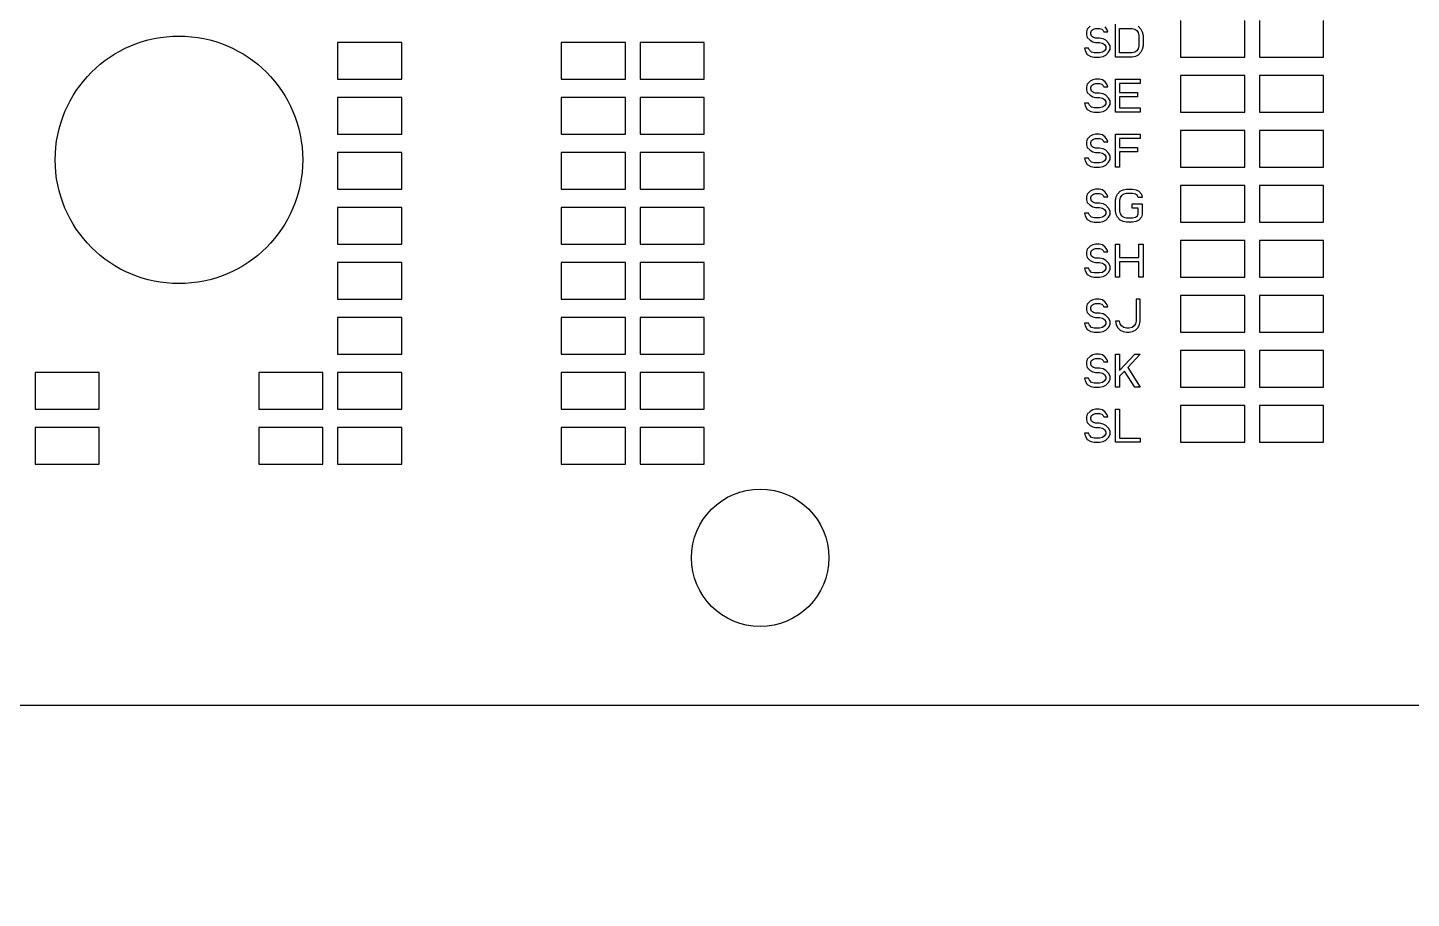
# Model space of a CAD drawing. Header units: millimetres. Extents: x 0 to 594, y 0 to 420.
# Drawn here: x 136.99 to 152.08, y 284.34 to 293.83 of the extents above; entities that cross this region are included whole.
import ezdxf

# ---------------------------------------------------------------- set-up
doc = ezdxf.new("R2010")
doc.units = ezdxf.units.MM
doc.header["$LTSCALE"] = 32.67
doc.layers.get('0').update_dxf_attribs({"linetype": 'CONTINUOUS'})
doc.layers.add('20_ALL_FEATURES', color=7, linetype='CONTINUOUS')
doc.layers.add('ASSEM_MEM', color=7, linetype='CONTINUOUS')

msp = doc.modelspace()

# ---------------------------------------------------------------- linework, layer by layer
at = {"color": 7, "linetype": 'CONTINUOUS'}
msp.add_circle((146.103, 292.015), 20.714, dxfattribs=at)
at = {"layer": '20_ALL_FEATURES', "color": 5, "linetype": 'CONTINUOUS'}
for p, q in [((149.566, 293.91), (149.566, 293.51)), ((150.266, 293.51), (150.266, 293.91)), ((150.426, 293.91), (150.426, 293.51)), ((151.126, 293.51), (151.126, 293.91)), ((141.071, 293.67), (140.371, 293.67)), ((140.371, 293.67), (140.371, 293.27)), ((141.071, 293.27), (141.071, 293.67)), ((143.511, 293.67), (142.811, 293.67)), ((142.811, 293.67), (142.811, 293.27)), ((143.511, 293.27), (143.511, 293.67)), ((144.371, 293.67), (143.671, 293.67)), ((143.671, 293.67), (143.671, 293.27)), ((144.371, 293.27), (144.371, 293.67)), ((149.566, 293.51), (150.266, 293.51)), ((150.426, 293.51), (151.126, 293.51)), ((140.371, 293.27), (141.071, 293.27)), ((142.811, 293.27), (143.511, 293.27)), ((143.671, 293.27), (144.371, 293.27)), ((150.266, 293.31), (149.566, 293.31)), ((149.566, 293.31), (149.566, 292.91)), ((150.266, 292.91), (150.266, 293.31)), ((151.126, 293.31), (150.426, 293.31)), ((150.426, 293.31), (150.426, 292.91)), ((151.126, 292.91), (151.126, 293.31)), ((141.071, 293.07), (140.371, 293.07)), ((140.371, 293.07), (140.371, 292.67)), ((141.071, 292.67), (141.071, 293.07)), ((143.511, 293.07), (142.811, 293.07)), ((142.811, 293.07), (142.811, 292.67)), ((143.511, 292.67), (143.511, 293.07)), ((144.371, 293.07), (143.671, 293.07)), ((143.671, 293.07), (143.671, 292.67)), ((144.371, 292.67), (144.371, 293.07)), ((149.566, 292.91), (150.266, 292.91)), ((150.426, 292.91), (151.126, 292.91)), ((140.371, 292.67), (141.071, 292.67)), ((142.811, 292.67), (143.511, 292.67)), ((143.671, 292.67), (144.371, 292.67)), ((150.266, 292.71), (149.566, 292.71)), ((149.566, 292.71), (149.566, 292.31)), ((150.266, 292.31), (150.266, 292.71)), ((151.126, 292.71), (150.426, 292.71)), ((150.426, 292.71), (150.426, 292.31)), ((151.126, 292.31), (151.126, 292.71)), ((141.071, 292.47), (140.371, 292.47)), ((140.371, 292.47), (140.371, 292.07)), ((141.071, 292.07), (141.071, 292.47)), ((143.511, 292.47), (142.811, 292.47)), ((142.811, 292.47), (142.811, 292.07)), ((143.511, 292.07), (143.511, 292.47)), ((144.371, 292.47), (143.671, 292.47)), ((143.671, 292.47), (143.671, 292.07)), ((144.371, 292.07), (144.371, 292.47)), ((149.566, 292.31), (150.266, 292.31)), ((150.426, 292.31), (151.126, 292.31)), ((140.371, 292.07), (141.071, 292.07)), ((142.811, 292.07), (143.511, 292.07)), ((143.671, 292.07), (144.371, 292.07)), ((150.266, 292.11), (149.566, 292.11)), ((149.566, 292.11), (149.566, 291.71)), ((150.266, 291.71), (150.266, 292.11)), ((151.126, 292.11), (150.426, 292.11)), ((150.426, 292.11), (150.426, 291.71)), ((151.126, 291.71), (151.126, 292.11)), ((141.071, 291.87), (140.371, 291.87)), ((140.371, 291.87), (140.371, 291.47)), ((141.071, 291.47), (141.071, 291.87)), ((143.511, 291.87), (142.811, 291.87)), ((142.811, 291.87), (142.811, 291.47)), ((143.511, 291.47), (143.511, 291.87)), ((144.371, 291.87), (143.671, 291.87)), ((143.671, 291.87), (143.671, 291.47)), ((144.371, 291.47), (144.371, 291.87)), ((149.566, 291.71), (150.266, 291.71)), ((150.426, 291.71), (151.126, 291.71)), ((140.371, 291.47), (141.071, 291.47)), ((142.811, 291.47), (143.511, 291.47)), ((143.671, 291.47), (144.371, 291.47)), ((150.266, 291.51), (149.566, 291.51)), ((149.566, 291.51), (149.566, 291.11)), ((150.266, 291.11), (150.266, 291.51)), ((151.126, 291.51), (150.426, 291.51)), ((150.426, 291.51), (150.426, 291.11)), ((151.126, 291.11), (151.126, 291.51)), ((141.071, 291.27), (140.371, 291.27)), ((140.371, 291.27), (140.371, 290.87)), ((141.071, 290.87), (141.071, 291.27)), ((143.511, 291.27), (142.811, 291.27)), ((142.811, 291.27), (142.811, 290.87)), ((143.511, 290.87), (143.511, 291.27)), ((144.371, 291.27), (143.671, 291.27)), ((143.671, 291.27), (143.671, 290.87)), ((144.371, 290.87), (144.371, 291.27)), ((149.566, 291.11), (150.266, 291.11)), ((150.426, 291.11), (151.126, 291.11)), ((140.371, 290.87), (141.071, 290.87)), ((142.811, 290.87), (143.511, 290.87)), ((143.671, 290.87), (144.371, 290.87)), ((150.266, 290.91), (149.566, 290.91)), ((149.566, 290.91), (149.566, 290.51)), ((150.266, 290.51), (150.266, 290.91)), ((151.126, 290.91), (150.426, 290.91)), ((150.426, 290.91), (150.426, 290.51)), ((151.126, 290.51), (151.126, 290.91)), ((141.071, 290.67), (140.371, 290.67)), ((140.371, 290.67), (140.371, 290.27)), ((141.071, 290.27), (141.071, 290.67)), ((143.511, 290.67), (142.811, 290.67)), ((142.811, 290.67), (142.811, 290.27)), ((143.511, 290.27), (143.511, 290.67)), ((144.371, 290.67), (143.671, 290.67)), ((143.671, 290.67), (143.671, 290.27)), ((144.371, 290.27), (144.371, 290.67)), ((149.566, 290.51), (150.266, 290.51)), ((150.426, 290.51), (151.126, 290.51)), ((140.371, 290.27), (141.071, 290.27)), ((142.811, 290.27), (143.511, 290.27)), ((143.671, 290.27), (144.371, 290.27)), ((150.266, 290.31), (149.566, 290.31)), ((149.566, 290.31), (149.566, 289.91)), ((150.266, 289.91), (150.266, 290.31)), ((151.126, 290.31), (150.426, 290.31)), ((150.426, 290.31), (150.426, 289.91)), ((151.126, 289.91), (151.126, 290.31)), ((137.771, 290.07), (137.071, 290.07)), ((137.071, 290.07), (137.071, 289.67)), ((137.771, 289.67), (137.771, 290.07)), ((140.211, 290.07), (139.511, 290.07)), ((139.511, 290.07), (139.511, 289.67)), ((140.211, 289.67), (140.211, 290.07)), ((141.071, 290.07), (140.371, 290.07)), ((140.371, 290.07), (140.371, 289.67)), ((141.071, 289.67), (141.071, 290.07)), ((143.511, 290.07), (142.811, 290.07)), ((142.811, 290.07), (142.811, 289.67)), ((143.511, 289.67), (143.511, 290.07)), ((144.371, 290.07), (143.671, 290.07)), ((143.671, 290.07), (143.671, 289.67)), ((144.371, 289.67), (144.371, 290.07)), ((149.566, 289.91), (150.266, 289.91)), ((150.426, 289.91), (151.126, 289.91)), ((137.071, 289.67), (137.771, 289.67)), ((139.511, 289.67), (140.211, 289.67)), ((140.371, 289.67), (141.071, 289.67)), ((142.811, 289.67), (143.511, 289.67)), ((143.671, 289.67), (144.371, 289.67)), ((150.266, 289.71), (149.566, 289.71)), ((149.566, 289.71), (149.566, 289.31)), ((150.266, 289.31), (150.266, 289.71)), ((151.126, 289.71), (150.426, 289.71)), ((150.426, 289.71), (150.426, 289.31)), ((151.126, 289.31), (151.126, 289.71)), ((137.771, 289.47), (137.071, 289.47)), ((137.071, 289.47), (137.071, 289.07)), ((137.771, 289.07), (137.771, 289.47)), ((140.211, 289.47), (139.511, 289.47)), ((139.511, 289.47), (139.511, 289.07)), ((140.211, 289.07), (140.211, 289.47)), ((141.071, 289.47), (140.371, 289.47)), ((140.371, 289.47), (140.371, 289.07)), ((141.071, 289.07), (141.071, 289.47)), ((143.511, 289.47), (142.811, 289.47)), ((142.811, 289.47), (142.811, 289.07)), ((143.511, 289.07), (143.511, 289.47)), ((144.371, 289.47), (143.671, 289.47)), ((143.671, 289.47), (143.671, 289.07)), ((144.371, 289.07), (144.371, 289.47)), ((149.566, 289.31), (150.266, 289.31)), ((150.426, 289.31), (151.126, 289.31)), ((137.071, 289.07), (137.771, 289.07)), ((139.511, 289.07), (140.211, 289.07)), ((140.371, 289.07), (141.071, 289.07)), ((142.811, 289.07), (143.511, 289.07)), ((143.671, 289.07), (144.371, 289.07))]:
    msp.add_line(p, q, dxfattribs=at)
at = {"layer": 'ASSEM_MEM', "color": 7, "linetype": 'CONTINUOUS'}
for p, q in [((148.857, 293.51), (148.857, 293.87)), ((148.549, 293.816), (148.542, 293.786)), ((148.542, 293.786), (148.542, 293.755)), ((148.542, 293.755), (148.549, 293.724)), ((148.579, 293.847), (148.549, 293.816)), ((148.549, 293.724), (148.579, 293.694)), ((148.587, 293.778), (148.594, 293.801)), ((148.587, 293.763), (148.587, 293.778)), ((148.594, 293.74), (148.587, 293.763)), ((148.594, 293.801), (148.617, 293.816)), ((148.617, 293.724), (148.594, 293.74)), ((148.617, 293.816), (148.639, 293.824)), ((148.639, 293.717), (148.617, 293.724)), ((148.639, 293.824), (148.684, 293.824)), ((148.684, 293.717), (148.639, 293.717)), ((148.684, 293.824), (148.707, 293.816)), ((148.722, 293.709), (148.684, 293.717)), ((148.707, 293.816), (148.722, 293.801)), ((148.722, 293.801), (148.729, 293.786)), ((148.752, 293.694), (148.722, 293.709)), ((148.729, 293.786), (148.774, 293.786)), ((148.767, 293.808), (148.744, 293.839)), ((148.774, 293.786), (148.767, 293.808)), ((148.902, 293.824), (149.037, 293.824)), ((148.902, 293.556), (148.902, 293.824)), ((149.037, 293.824), (149.067, 293.816)), ((149.067, 293.816), (149.089, 293.801)), ((149.089, 293.801), (149.104, 293.778)), ((149.104, 293.847), (149.134, 293.816)), ((149.104, 293.778), (149.112, 293.747)), ((149.112, 293.747), (149.112, 293.632)), ((149.134, 293.816), (149.149, 293.786)), ((149.149, 293.786), (149.157, 293.747)), ((149.157, 293.747), (149.157, 293.632)), ((148.564, 293.609), (148.519, 293.609)), ((148.519, 293.609), (148.527, 293.579)), ((148.527, 293.579), (148.549, 293.54)), ((148.572, 293.586), (148.564, 293.609)), ((148.594, 293.563), (148.572, 293.586)), ((148.579, 293.694), (148.609, 293.678)), ((148.624, 293.556), (148.594, 293.563)), ((148.609, 293.678), (148.639, 293.671)), ((148.684, 293.556), (148.624, 293.556)), ((148.639, 293.671), (148.684, 293.671)), ((148.684, 293.671), (148.714, 293.663)), ((148.714, 293.563), (148.684, 293.556)), ((148.714, 293.663), (148.737, 293.648)), ((148.737, 293.579), (148.714, 293.563)), ((148.737, 293.648), (148.752, 293.625)), ((148.752, 293.602), (148.737, 293.579)), ((148.782, 293.663), (148.752, 293.694)), ((148.752, 293.625), (148.752, 293.602)), ((148.752, 293.533), (148.782, 293.563)), ((148.797, 293.632), (148.782, 293.663)), ((148.782, 293.563), (148.797, 293.594)), ((148.797, 293.594), (148.797, 293.632)), ((149.037, 293.556), (148.902, 293.556)), ((149.067, 293.563), (149.037, 293.556)), ((149.089, 293.579), (149.067, 293.563)), ((149.104, 293.602), (149.089, 293.579)), ((149.112, 293.632), (149.104, 293.602)), ((149.134, 293.563), (149.104, 293.533)), ((149.149, 293.594), (149.134, 293.563)), ((149.157, 293.632), (149.149, 293.594)), ((148.549, 293.54), (148.587, 293.517)), ((148.587, 293.517), (148.624, 293.51)), ((148.624, 293.51), (148.684, 293.51)), ((148.684, 293.51), (148.722, 293.517)), ((148.722, 293.517), (148.752, 293.533)), ((149.037, 293.51), (148.857, 293.51)), ((149.074, 293.517), (149.037, 293.51)), ((149.104, 293.533), (149.074, 293.517)), ((148.609, 293.262), (148.579, 293.247)), ((148.639, 293.27), (148.609, 293.262)), ((148.677, 293.27), (148.639, 293.27)), ((148.714, 293.262), (148.677, 293.27)), ((148.744, 293.239), (148.714, 293.262)), ((148.857, 293.27), (149.127, 293.27)), ((148.857, 292.91), (148.857, 293.27)), ((149.127, 293.27), (149.127, 293.224)), ((148.549, 293.216), (148.542, 293.186)), ((148.542, 293.186), (148.542, 293.155)), ((148.542, 293.155), (148.549, 293.124)), ((148.579, 293.247), (148.549, 293.216)), ((148.549, 293.124), (148.579, 293.094)), ((148.587, 293.178), (148.594, 293.201)), ((148.587, 293.163), (148.587, 293.178)), ((148.594, 293.14), (148.587, 293.163)), ((148.594, 293.201), (148.617, 293.216)), ((148.617, 293.124), (148.594, 293.14)), ((148.617, 293.216), (148.639, 293.224)), ((148.639, 293.117), (148.617, 293.124)), ((148.639, 293.224), (148.684, 293.224)), ((148.684, 293.117), (148.639, 293.117)), ((148.684, 293.224), (148.707, 293.216)), ((148.722, 293.109), (148.684, 293.117)), ((148.707, 293.216), (148.722, 293.201)), ((148.722, 293.201), (148.729, 293.186)), ((148.752, 293.094), (148.722, 293.109)), ((148.729, 293.186), (148.774, 293.186)), ((148.767, 293.208), (148.744, 293.239)), ((148.774, 293.186), (148.767, 293.208)), ((149.127, 293.224), (148.902, 293.224)), ((148.902, 293.224), (148.902, 293.124)), ((148.902, 293.124), (149.097, 293.124)), ((149.097, 293.124), (149.097, 293.078)), ((148.564, 293.009), (148.519, 293.009)), ((148.519, 293.009), (148.527, 292.979)), ((148.527, 292.979), (148.549, 292.94)), ((148.572, 292.986), (148.564, 293.009)), ((148.594, 292.963), (148.572, 292.986)), ((148.579, 293.094), (148.609, 293.078)), ((148.624, 292.956), (148.594, 292.963)), ((148.609, 293.078), (148.639, 293.071)), ((148.684, 292.956), (148.624, 292.956)), ((148.639, 293.071), (148.684, 293.071)), ((148.684, 293.071), (148.714, 293.063)), ((148.714, 292.963), (148.684, 292.956)), ((148.714, 293.063), (148.737, 293.048)), ((148.737, 292.979), (148.714, 292.963)), ((148.737, 293.048), (148.752, 293.025)), ((148.752, 293.002), (148.737, 292.979)), ((148.782, 293.063), (148.752, 293.094)), ((148.752, 293.025), (148.752, 293.002)), ((148.752, 292.933), (148.782, 292.963)), ((148.797, 293.032), (148.782, 293.063)), ((148.782, 292.963), (148.797, 292.994)), ((148.797, 292.994), (148.797, 293.032)), ((149.097, 293.078), (148.902, 293.078)), ((148.902, 293.078), (148.902, 292.956)), ((148.902, 292.956), (149.127, 292.956)), ((149.127, 292.956), (149.127, 292.91)), ((148.549, 292.94), (148.587, 292.917)), ((148.587, 292.917), (148.624, 292.91)), ((148.624, 292.91), (148.684, 292.91)), ((148.684, 292.91), (148.722, 292.917)), ((148.722, 292.917), (148.752, 292.933)), ((149.127, 292.91), (148.857, 292.91)), ((148.609, 292.662), (148.579, 292.647)), ((148.639, 292.67), (148.609, 292.662)), ((148.677, 292.67), (148.639, 292.67)), ((148.714, 292.662), (148.677, 292.67)), ((148.744, 292.639), (148.714, 292.662)), ((148.857, 292.67), (149.127, 292.67)), ((148.857, 292.31), (148.857, 292.67)), ((149.127, 292.67), (149.127, 292.624)), ((148.549, 292.616), (148.542, 292.586)), ((148.542, 292.586), (148.542, 292.555)), ((148.542, 292.555), (148.549, 292.524)), ((148.579, 292.647), (148.549, 292.616)), ((148.549, 292.524), (148.579, 292.494)), ((148.587, 292.578), (148.594, 292.601)), ((148.587, 292.563), (148.587, 292.578)), ((148.594, 292.54), (148.587, 292.563)), ((148.594, 292.601), (148.617, 292.616)), ((148.617, 292.524), (148.594, 292.54)), ((148.617, 292.616), (148.639, 292.624)), ((148.639, 292.517), (148.617, 292.524)), ((148.639, 292.624), (148.684, 292.624)), ((148.684, 292.517), (148.639, 292.517)), ((148.684, 292.624), (148.707, 292.616)), ((148.722, 292.509), (148.684, 292.517)), ((148.707, 292.616), (148.722, 292.601)), ((148.722, 292.601), (148.729, 292.586)), ((148.752, 292.494), (148.722, 292.509)), ((148.729, 292.586), (148.774, 292.586)), ((148.767, 292.608), (148.744, 292.639)), ((148.774, 292.586), (148.767, 292.608)), ((149.127, 292.624), (148.902, 292.624)), ((148.902, 292.624), (148.902, 292.524)), ((148.902, 292.524), (149.097, 292.524)), ((149.097, 292.524), (149.097, 292.478)), ((148.564, 292.409), (148.519, 292.409)), ((148.519, 292.409), (148.527, 292.379)), ((148.527, 292.379), (148.549, 292.34)), ((148.572, 292.386), (148.564, 292.409)), ((148.594, 292.363), (148.572, 292.386)), ((148.579, 292.494), (148.609, 292.478)), ((148.624, 292.356), (148.594, 292.363)), ((148.609, 292.478), (148.639, 292.471)), ((148.684, 292.356), (148.624, 292.356)), ((148.639, 292.471), (148.684, 292.471)), ((148.684, 292.471), (148.714, 292.463)), ((148.714, 292.363), (148.684, 292.356)), ((148.714, 292.463), (148.737, 292.448)), ((148.737, 292.379), (148.714, 292.363)), ((148.737, 292.448), (148.752, 292.425)), ((148.752, 292.402), (148.737, 292.379)), ((148.782, 292.463), (148.752, 292.494)), ((148.752, 292.425), (148.752, 292.402)), ((148.752, 292.333), (148.782, 292.363)), ((148.797, 292.432), (148.782, 292.463)), ((148.782, 292.363), (148.797, 292.394)), ((148.797, 292.394), (148.797, 292.432)), ((149.097, 292.478), (148.902, 292.478)), ((148.902, 292.478), (148.902, 292.31)), ((148.549, 292.34), (148.587, 292.317)), ((148.587, 292.317), (148.624, 292.31)), ((148.624, 292.31), (148.684, 292.31)), ((148.684, 292.31), (148.722, 292.317)), ((148.722, 292.317), (148.752, 292.333)), ((148.902, 292.31), (148.857, 292.31)), ((148.579, 292.047), (148.549, 292.016)), ((148.609, 292.062), (148.579, 292.047)), ((148.639, 292.07), (148.609, 292.062)), ((148.677, 292.07), (148.639, 292.07)), ((148.714, 292.062), (148.677, 292.07)), ((148.744, 292.039), (148.714, 292.062)), ((148.879, 292.016), (148.909, 292.047)), ((148.909, 292.047), (148.939, 292.062)), ((148.939, 292.062), (148.977, 292.07)), ((148.977, 292.07), (149.044, 292.07)), ((149.044, 292.07), (149.082, 292.062)), ((149.082, 292.062), (149.112, 292.047)), ((149.112, 292.047), (149.142, 292.016)), ((148.549, 292.016), (148.542, 291.986)), ((148.542, 291.986), (148.542, 291.955)), ((148.542, 291.955), (148.549, 291.924)), ((148.549, 291.924), (148.579, 291.894)), ((148.587, 291.978), (148.594, 292.001)), ((148.587, 291.963), (148.587, 291.978)), ((148.594, 291.94), (148.587, 291.963)), ((148.594, 292.001), (148.617, 292.016)), ((148.617, 291.924), (148.594, 291.94)), ((148.617, 292.016), (148.639, 292.024)), ((148.639, 291.917), (148.617, 291.924)), ((148.639, 292.024), (148.684, 292.024)), ((148.684, 291.917), (148.639, 291.917)), ((148.684, 292.024), (148.707, 292.016)), ((148.722, 291.909), (148.684, 291.917)), ((148.707, 292.016), (148.722, 292.001)), ((148.722, 292.001), (148.729, 291.986)), ((148.752, 291.894), (148.722, 291.909)), ((148.729, 291.986), (148.774, 291.986)), ((148.767, 292.008), (148.744, 292.039)), ((148.774, 291.986), (148.767, 292.008)), ((148.857, 291.947), (148.864, 291.986)), ((148.857, 291.832), (148.857, 291.947)), ((148.864, 291.986), (148.879, 292.016)), ((148.909, 291.978), (148.902, 291.947)), ((148.902, 291.947), (148.902, 291.832)), ((148.924, 292.001), (148.909, 291.978)), ((148.947, 292.016), (148.924, 292.001)), ((148.977, 292.024), (148.947, 292.016)), ((149.044, 292.024), (148.977, 292.024)), ((149.037, 291.909), (149.149, 291.909)), ((149.037, 291.863), (149.037, 291.909)), ((149.074, 292.016), (149.044, 292.024)), ((149.097, 292.001), (149.074, 292.016)), ((149.104, 291.978), (149.097, 292.001)), ((149.149, 291.978), (149.104, 291.978)), ((149.142, 292.016), (149.149, 291.978)), ((149.149, 291.909), (149.149, 291.794)), ((148.564, 291.809), (148.519, 291.809)), ((148.519, 291.809), (148.527, 291.779)), ((148.527, 291.779), (148.549, 291.74)), ((148.572, 291.786), (148.564, 291.809)), ((148.594, 291.763), (148.572, 291.786)), ((148.579, 291.894), (148.609, 291.878)), ((148.624, 291.756), (148.594, 291.763)), ((148.609, 291.878), (148.639, 291.871)), ((148.684, 291.756), (148.624, 291.756)), ((148.639, 291.871), (148.684, 291.871)), ((148.684, 291.871), (148.714, 291.863)), ((148.714, 291.763), (148.684, 291.756)), ((148.714, 291.863), (148.737, 291.848)), ((148.737, 291.779), (148.714, 291.763)), ((148.737, 291.848), (148.752, 291.825)), ((148.752, 291.802), (148.737, 291.779)), ((148.782, 291.863), (148.752, 291.894)), ((148.752, 291.825), (148.752, 291.802)), ((148.752, 291.733), (148.782, 291.763)), ((148.797, 291.832), (148.782, 291.863)), ((148.782, 291.763), (148.797, 291.794)), ((148.797, 291.794), (148.797, 291.832)), ((148.864, 291.794), (148.857, 291.832)), ((148.879, 291.763), (148.864, 291.794)), ((148.909, 291.733), (148.879, 291.763)), ((148.902, 291.832), (148.909, 291.802)), ((148.909, 291.802), (148.924, 291.779)), ((148.924, 291.779), (148.947, 291.763)), ((148.947, 291.763), (148.977, 291.756)), ((148.977, 291.756), (149.044, 291.756)), ((149.104, 291.863), (149.037, 291.863)), ((149.044, 291.756), (149.074, 291.763)), ((149.074, 291.763), (149.097, 291.779)), ((149.097, 291.779), (149.104, 291.802)), ((149.104, 291.802), (149.104, 291.863)), ((149.142, 291.763), (149.112, 291.733)), ((149.149, 291.794), (149.142, 291.763)), ((148.549, 291.74), (148.587, 291.717)), ((148.587, 291.717), (148.624, 291.71)), ((148.624, 291.71), (148.684, 291.71)), ((148.684, 291.71), (148.722, 291.717)), ((148.722, 291.717), (148.752, 291.733)), ((148.939, 291.717), (148.909, 291.733)), ((148.977, 291.71), (148.939, 291.717)), ((149.044, 291.71), (148.977, 291.71)), ((149.082, 291.717), (149.044, 291.71)), ((149.112, 291.733), (149.082, 291.717)), ((148.579, 291.447), (148.549, 291.416)), ((148.609, 291.462), (148.579, 291.447)), ((148.639, 291.47), (148.609, 291.462)), ((148.677, 291.47), (148.639, 291.47)), ((148.714, 291.462), (148.677, 291.47)), ((148.744, 291.439), (148.714, 291.462)), ((148.857, 291.47), (148.902, 291.47)), ((148.857, 291.11), (148.857, 291.47)), ((148.902, 291.47), (148.902, 291.324)), ((149.112, 291.47), (149.157, 291.47)), ((149.112, 291.324), (149.112, 291.47)), ((149.157, 291.47), (149.157, 291.11)), ((148.549, 291.416), (148.542, 291.386)), ((148.542, 291.386), (148.542, 291.355)), ((148.542, 291.355), (148.549, 291.324)), ((148.549, 291.324), (148.579, 291.294)), ((148.579, 291.294), (148.609, 291.278)), ((148.587, 291.378), (148.594, 291.401)), ((148.587, 291.363), (148.587, 291.378)), ((148.594, 291.34), (148.587, 291.363)), ((148.594, 291.401), (148.617, 291.416)), ((148.617, 291.324), (148.594, 291.34)), ((148.617, 291.416), (148.639, 291.424)), ((148.639, 291.317), (148.617, 291.324)), ((148.639, 291.424), (148.684, 291.424)), ((148.684, 291.317), (148.639, 291.317)), ((148.684, 291.424), (148.707, 291.416)), ((148.722, 291.309), (148.684, 291.317)), ((148.707, 291.416), (148.722, 291.401)), ((148.722, 291.401), (148.729, 291.386)), ((148.752, 291.294), (148.722, 291.309)), ((148.729, 291.386), (148.774, 291.386)), ((148.767, 291.408), (148.744, 291.439)), ((148.782, 291.263), (148.752, 291.294)), ((148.774, 291.386), (148.767, 291.408)), ((148.902, 291.324), (149.112, 291.324)), ((148.564, 291.209), (148.519, 291.209)), ((148.519, 291.209), (148.527, 291.179)), ((148.527, 291.179), (148.549, 291.14)), ((148.549, 291.14), (148.587, 291.117)), ((148.572, 291.186), (148.564, 291.209)), ((148.594, 291.163), (148.572, 291.186)), ((148.624, 291.156), (148.594, 291.163)), ((148.609, 291.278), (148.639, 291.271)), ((148.684, 291.156), (148.624, 291.156)), ((148.639, 291.271), (148.684, 291.271)), ((148.684, 291.271), (148.714, 291.263)), ((148.714, 291.163), (148.684, 291.156)), ((148.714, 291.263), (148.737, 291.248)), ((148.737, 291.179), (148.714, 291.163)), ((148.737, 291.248), (148.752, 291.225)), ((148.752, 291.202), (148.737, 291.179)), ((148.752, 291.225), (148.752, 291.202)), ((148.752, 291.133), (148.782, 291.163)), ((148.797, 291.232), (148.782, 291.263)), ((148.782, 291.163), (148.797, 291.194)), ((148.797, 291.194), (148.797, 291.232)), ((149.112, 291.278), (148.902, 291.278)), ((148.902, 291.278), (148.902, 291.11)), ((149.112, 291.11), (149.112, 291.278)), ((148.587, 291.117), (148.624, 291.11)), ((148.624, 291.11), (148.684, 291.11)), ((148.684, 291.11), (148.722, 291.117)), ((148.722, 291.117), (148.752, 291.133)), ((148.902, 291.11), (148.857, 291.11)), ((149.157, 291.11), (149.112, 291.11)), ((148.579, 290.847), (148.549, 290.816)), ((148.609, 290.862), (148.579, 290.847)), ((148.639, 290.87), (148.609, 290.862)), ((148.677, 290.87), (148.639, 290.87)), ((148.714, 290.862), (148.677, 290.87)), ((148.744, 290.839), (148.714, 290.862)), ((148.767, 290.808), (148.744, 290.839)), ((149.127, 290.87), (149.082, 290.87)), ((149.082, 290.87), (149.082, 290.632)), ((149.127, 290.632), (149.127, 290.87)), ((148.549, 290.816), (148.542, 290.786)), ((148.542, 290.786), (148.542, 290.755)), ((148.542, 290.755), (148.549, 290.724)), ((148.549, 290.724), (148.579, 290.694)), ((148.579, 290.694), (148.609, 290.678)), ((148.587, 290.778), (148.594, 290.801)), ((148.587, 290.763), (148.587, 290.778)), ((148.594, 290.74), (148.587, 290.763)), ((148.594, 290.801), (148.617, 290.816)), ((148.617, 290.724), (148.594, 290.74)), ((148.617, 290.816), (148.639, 290.824)), ((148.639, 290.717), (148.617, 290.724)), ((148.639, 290.824), (148.684, 290.824)), ((148.684, 290.717), (148.639, 290.717)), ((148.684, 290.824), (148.707, 290.816)), ((148.722, 290.709), (148.684, 290.717)), ((148.707, 290.816), (148.722, 290.801)), ((148.722, 290.801), (148.729, 290.786)), ((148.752, 290.694), (148.722, 290.709)), ((148.729, 290.786), (148.774, 290.786)), ((148.782, 290.663), (148.752, 290.694)), ((148.774, 290.786), (148.767, 290.808)), ((148.564, 290.609), (148.519, 290.609)), ((148.519, 290.609), (148.527, 290.579)), ((148.527, 290.579), (148.549, 290.54)), ((148.549, 290.54), (148.587, 290.517)), ((148.572, 290.586), (148.564, 290.609)), ((148.594, 290.563), (148.572, 290.586)), ((148.624, 290.556), (148.594, 290.563)), ((148.609, 290.678), (148.639, 290.671)), ((148.684, 290.556), (148.624, 290.556)), ((148.639, 290.671), (148.684, 290.671)), ((148.684, 290.671), (148.714, 290.663)), ((148.714, 290.563), (148.684, 290.556)), ((148.714, 290.663), (148.737, 290.648)), ((148.737, 290.579), (148.714, 290.563)), ((148.737, 290.648), (148.752, 290.625)), ((148.752, 290.602), (148.737, 290.579)), ((148.752, 290.625), (148.752, 290.602)), ((148.752, 290.533), (148.782, 290.563)), ((148.797, 290.632), (148.782, 290.663)), ((148.782, 290.563), (148.797, 290.594)), ((148.797, 290.594), (148.797, 290.632)), ((148.902, 290.632), (148.857, 290.632)), ((148.857, 290.632), (148.864, 290.594)), ((148.864, 290.594), (148.879, 290.563)), ((148.879, 290.563), (148.909, 290.533)), ((148.909, 290.602), (148.902, 290.632)), ((148.924, 290.579), (148.909, 290.602)), ((148.947, 290.563), (148.924, 290.579)), ((148.977, 290.556), (148.947, 290.563)), ((149.007, 290.556), (148.977, 290.556)), ((149.037, 290.563), (149.007, 290.556)), ((149.059, 290.579), (149.037, 290.563)), ((149.074, 290.602), (149.059, 290.579)), ((149.082, 290.632), (149.074, 290.602)), ((149.074, 290.533), (149.104, 290.563)), ((149.104, 290.563), (149.119, 290.594)), ((149.119, 290.594), (149.127, 290.632)), ((148.587, 290.517), (148.624, 290.51)), ((148.624, 290.51), (148.684, 290.51)), ((148.684, 290.51), (148.722, 290.517)), ((148.722, 290.517), (148.752, 290.533)), ((148.909, 290.533), (148.939, 290.517)), ((148.939, 290.517), (148.977, 290.51)), ((148.977, 290.51), (149.007, 290.51)), ((149.007, 290.51), (149.044, 290.517)), ((149.044, 290.517), (149.074, 290.533)), ((148.579, 290.247), (148.549, 290.216)), ((148.609, 290.262), (148.579, 290.247)), ((148.639, 290.27), (148.609, 290.262)), ((148.677, 290.27), (148.639, 290.27)), ((148.714, 290.262), (148.677, 290.27)), ((148.744, 290.239), (148.714, 290.262)), ((148.767, 290.208), (148.744, 290.239)), ((148.857, 290.27), (148.902, 290.27)), ((148.857, 289.91), (148.857, 290.27)), ((148.902, 290.27), (148.902, 290.094)), ((148.902, 290.094), (149.067, 290.27)), ((149.127, 290.27), (148.992, 290.124)), ((149.067, 290.27), (149.127, 290.27)), ((148.549, 290.216), (148.542, 290.186)), ((148.542, 290.186), (148.542, 290.155)), ((148.542, 290.155), (148.549, 290.124)), ((148.549, 290.124), (148.579, 290.094)), ((148.579, 290.094), (148.609, 290.078)), ((148.587, 290.178), (148.594, 290.201)), ((148.587, 290.163), (148.587, 290.178)), ((148.594, 290.14), (148.587, 290.163)), ((148.594, 290.201), (148.617, 290.216)), ((148.617, 290.124), (148.594, 290.14)), ((148.617, 290.216), (148.639, 290.224)), ((148.639, 290.117), (148.617, 290.124)), ((148.639, 290.224), (148.684, 290.224)), ((148.684, 290.117), (148.639, 290.117)), ((148.684, 290.224), (148.707, 290.216)), ((148.722, 290.109), (148.684, 290.117)), ((148.707, 290.216), (148.722, 290.201)), ((148.722, 290.201), (148.729, 290.186)), ((148.752, 290.094), (148.722, 290.109)), ((148.729, 290.186), (148.774, 290.186)), ((148.782, 290.063), (148.752, 290.094)), ((148.774, 290.186), (148.767, 290.208)), ((148.954, 290.086), (148.902, 290.032)), ((149.067, 289.91), (148.954, 290.086)), ((148.992, 290.124), (149.127, 289.91)), ((148.564, 290.009), (148.519, 290.009)), ((148.519, 290.009), (148.527, 289.979)), ((148.527, 289.979), (148.549, 289.94)), ((148.549, 289.94), (148.587, 289.917)), ((148.572, 289.986), (148.564, 290.009)), ((148.594, 289.963), (148.572, 289.986)), ((148.624, 289.956), (148.594, 289.963)), ((148.609, 290.078), (148.639, 290.071)), ((148.684, 289.956), (148.624, 289.956)), ((148.639, 290.071), (148.684, 290.071)), ((148.684, 290.071), (148.714, 290.063)), ((148.714, 289.963), (148.684, 289.956)), ((148.714, 290.063), (148.737, 290.048)), ((148.737, 289.979), (148.714, 289.963)), ((148.722, 289.917), (148.752, 289.933)), ((148.737, 290.048), (148.752, 290.025)), ((148.752, 290.002), (148.737, 289.979)), ((148.752, 290.025), (148.752, 290.002)), ((148.752, 289.933), (148.782, 289.963)), ((148.797, 290.032), (148.782, 290.063)), ((148.782, 289.963), (148.797, 289.994)), ((148.797, 289.994), (148.797, 290.032)), ((148.902, 290.032), (148.902, 289.91)), ((148.587, 289.917), (148.624, 289.91)), ((148.624, 289.91), (148.684, 289.91)), ((148.684, 289.91), (148.722, 289.917)), ((148.902, 289.91), (148.857, 289.91)), ((149.127, 289.91), (149.067, 289.91)), ((148.579, 289.647), (148.549, 289.616)), ((148.609, 289.662), (148.579, 289.647)), ((148.639, 289.67), (148.609, 289.662)), ((148.677, 289.67), (148.639, 289.67)), ((148.714, 289.662), (148.677, 289.67)), ((148.744, 289.639), (148.714, 289.662)), ((148.767, 289.608), (148.744, 289.639)), ((148.857, 289.67), (148.902, 289.67)), ((148.857, 289.31), (148.857, 289.67)), ((148.902, 289.67), (148.902, 289.356)), ((148.549, 289.616), (148.542, 289.586)), ((148.542, 289.586), (148.542, 289.555)), ((148.542, 289.555), (148.549, 289.524)), ((148.549, 289.524), (148.579, 289.494)), ((148.579, 289.494), (148.609, 289.478)), ((148.587, 289.578), (148.594, 289.601)), ((148.587, 289.563), (148.587, 289.578)), ((148.594, 289.54), (148.587, 289.563)), ((148.594, 289.601), (148.617, 289.616)), ((148.617, 289.524), (148.594, 289.54)), ((148.617, 289.616), (148.639, 289.624)), ((148.639, 289.517), (148.617, 289.524)), ((148.639, 289.624), (148.684, 289.624)), ((148.684, 289.517), (148.639, 289.517)), ((148.684, 289.624), (148.707, 289.616)), ((148.722, 289.509), (148.684, 289.517)), ((148.707, 289.616), (148.722, 289.601)), ((148.722, 289.601), (148.729, 289.586)), ((148.752, 289.494), (148.722, 289.509)), ((148.729, 289.586), (148.774, 289.586)), ((148.782, 289.463), (148.752, 289.494)), ((148.774, 289.586), (148.767, 289.608)), ((148.564, 289.409), (148.519, 289.409)), ((148.519, 289.409), (148.527, 289.379)), ((148.527, 289.379), (148.549, 289.34)), ((148.549, 289.34), (148.587, 289.317)), ((148.572, 289.386), (148.564, 289.409)), ((148.594, 289.363), (148.572, 289.386)), ((148.624, 289.356), (148.594, 289.363)), ((148.609, 289.478), (148.639, 289.471)), ((148.684, 289.356), (148.624, 289.356)), ((148.639, 289.471), (148.684, 289.471)), ((148.684, 289.471), (148.714, 289.463)), ((148.714, 289.363), (148.684, 289.356)), ((148.714, 289.463), (148.737, 289.448)), ((148.737, 289.379), (148.714, 289.363)), ((148.722, 289.317), (148.752, 289.333)), ((148.737, 289.448), (148.752, 289.425)), ((148.752, 289.402), (148.737, 289.379)), ((148.752, 289.425), (148.752, 289.402)), ((148.752, 289.333), (148.782, 289.363)), ((148.797, 289.432), (148.782, 289.463)), ((148.782, 289.363), (148.797, 289.394)), ((148.797, 289.394), (148.797, 289.432)), ((148.902, 289.356), (149.127, 289.356)), ((149.127, 289.356), (149.127, 289.31)), ((148.587, 289.317), (148.624, 289.31)), ((148.624, 289.31), (148.684, 289.31)), ((148.684, 289.31), (148.722, 289.317)), ((149.127, 289.31), (148.857, 289.31)), ((162.991, 286.44), (130.291, 286.44))]:
    msp.add_line(p, q, dxfattribs=at)
at = {"layer": 'ASSEM_MEM', "color": 3, "linetype": 'CONTINUOUS'}
for p, q in [((149.566, 293.91), (149.566, 293.51)), ((150.266, 293.51), (150.266, 293.91)), ((150.426, 293.91), (150.426, 293.51)), ((151.126, 293.51), (151.126, 293.91)), ((141.071, 293.67), (140.371, 293.67)), ((140.371, 293.67), (140.371, 293.27)), ((141.071, 293.27), (141.071, 293.67)), ((143.511, 293.67), (142.811, 293.67)), ((142.811, 293.67), (142.811, 293.27)), ((143.511, 293.27), (143.511, 293.67)), ((144.371, 293.67), (143.671, 293.67)), ((143.671, 293.67), (143.671, 293.27)), ((144.371, 293.27), (144.371, 293.67)), ((149.566, 293.51), (150.266, 293.51)), ((150.426, 293.51), (151.126, 293.51)), ((140.371, 293.27), (141.071, 293.27)), ((142.811, 293.27), (143.511, 293.27)), ((143.671, 293.27), (144.371, 293.27)), ((150.266, 293.31), (149.566, 293.31)), ((149.566, 293.31), (149.566, 292.91)), ((150.266, 292.91), (150.266, 293.31)), ((151.126, 293.31), (150.426, 293.31)), ((150.426, 293.31), (150.426, 292.91)), ((151.126, 292.91), (151.126, 293.31)), ((141.071, 293.07), (140.371, 293.07)), ((140.371, 293.07), (140.371, 292.67)), ((141.071, 292.67), (141.071, 293.07)), ((143.511, 293.07), (142.811, 293.07)), ((142.811, 293.07), (142.811, 292.67)), ((143.511, 292.67), (143.511, 293.07)), ((144.371, 293.07), (143.671, 293.07)), ((143.671, 293.07), (143.671, 292.67)), ((144.371, 292.67), (144.371, 293.07)), ((149.566, 292.91), (150.266, 292.91)), ((150.426, 292.91), (151.126, 292.91)), ((140.371, 292.67), (141.071, 292.67)), ((142.811, 292.67), (143.511, 292.67)), ((143.671, 292.67), (144.371, 292.67)), ((150.266, 292.71), (149.566, 292.71)), ((149.566, 292.71), (149.566, 292.31)), ((150.266, 292.31), (150.266, 292.71)), ((151.126, 292.71), (150.426, 292.71)), ((150.426, 292.71), (150.426, 292.31)), ((151.126, 292.31), (151.126, 292.71)), ((141.071, 292.47), (140.371, 292.47)), ((140.371, 292.47), (140.371, 292.07)), ((141.071, 292.07), (141.071, 292.47)), ((143.511, 292.47), (142.811, 292.47)), ((142.811, 292.47), (142.811, 292.07)), ((143.511, 292.07), (143.511, 292.47)), ((144.371, 292.47), (143.671, 292.47)), ((143.671, 292.47), (143.671, 292.07)), ((144.371, 292.07), (144.371, 292.47)), ((149.566, 292.31), (150.266, 292.31)), ((150.426, 292.31), (151.126, 292.31)), ((140.371, 292.07), (141.071, 292.07)), ((142.811, 292.07), (143.511, 292.07)), ((143.671, 292.07), (144.371, 292.07)), ((150.266, 292.11), (149.566, 292.11)), ((149.566, 292.11), (149.566, 291.71)), ((150.266, 291.71), (150.266, 292.11)), ((151.126, 292.11), (150.426, 292.11)), ((150.426, 292.11), (150.426, 291.71)), ((151.126, 291.71), (151.126, 292.11)), ((141.071, 291.87), (140.371, 291.87)), ((140.371, 291.87), (140.371, 291.47)), ((141.071, 291.47), (141.071, 291.87)), ((143.511, 291.87), (142.811, 291.87)), ((142.811, 291.87), (142.811, 291.47)), ((143.511, 291.47), (143.511, 291.87)), ((144.371, 291.87), (143.671, 291.87)), ((143.671, 291.87), (143.671, 291.47)), ((144.371, 291.47), (144.371, 291.87)), ((149.566, 291.71), (150.266, 291.71)), ((150.426, 291.71), (151.126, 291.71)), ((140.371, 291.47), (141.071, 291.47)), ((142.811, 291.47), (143.511, 291.47)), ((143.671, 291.47), (144.371, 291.47)), ((150.266, 291.51), (149.566, 291.51)), ((149.566, 291.51), (149.566, 291.11)), ((150.266, 291.11), (150.266, 291.51)), ((151.126, 291.51), (150.426, 291.51)), ((150.426, 291.51), (150.426, 291.11)), ((151.126, 291.11), (151.126, 291.51)), ((141.071, 291.27), (140.371, 291.27)), ((140.371, 291.27), (140.371, 290.87)), ((141.071, 290.87), (141.071, 291.27)), ((143.511, 291.27), (142.811, 291.27)), ((142.811, 291.27), (142.811, 290.87)), ((143.511, 290.87), (143.511, 291.27)), ((144.371, 291.27), (143.671, 291.27)), ((143.671, 291.27), (143.671, 290.87)), ((144.371, 290.87), (144.371, 291.27)), ((149.566, 291.11), (150.266, 291.11)), ((150.426, 291.11), (151.126, 291.11)), ((140.371, 290.87), (141.071, 290.87)), ((142.811, 290.87), (143.511, 290.87)), ((143.671, 290.87), (144.371, 290.87)), ((150.266, 290.91), (149.566, 290.91)), ((149.566, 290.91), (149.566, 290.51)), ((150.266, 290.51), (150.266, 290.91)), ((151.126, 290.91), (150.426, 290.91)), ((150.426, 290.91), (150.426, 290.51)), ((151.126, 290.51), (151.126, 290.91)), ((141.071, 290.67), (140.371, 290.67)), ((140.371, 290.67), (140.371, 290.27)), ((141.071, 290.27), (141.071, 290.67)), ((143.511, 290.67), (142.811, 290.67)), ((142.811, 290.67), (142.811, 290.27)), ((143.511, 290.27), (143.511, 290.67)), ((144.371, 290.67), (143.671, 290.67)), ((143.671, 290.67), (143.671, 290.27)), ((144.371, 290.27), (144.371, 290.67)), ((149.566, 290.51), (150.266, 290.51)), ((150.426, 290.51), (151.126, 290.51)), ((140.371, 290.27), (141.071, 290.27)), ((142.811, 290.27), (143.511, 290.27)), ((143.671, 290.27), (144.371, 290.27)), ((150.266, 290.31), (149.566, 290.31)), ((149.566, 290.31), (149.566, 289.91)), ((150.266, 289.91), (150.266, 290.31)), ((151.126, 290.31), (150.426, 290.31)), ((150.426, 290.31), (150.426, 289.91)), ((151.126, 289.91), (151.126, 290.31)), ((137.771, 290.07), (137.071, 290.07)), ((137.071, 290.07), (137.071, 289.67)), ((137.771, 289.67), (137.771, 290.07)), ((140.211, 290.07), (139.511, 290.07)), ((139.511, 290.07), (139.511, 289.67)), ((140.211, 289.67), (140.211, 290.07)), ((141.071, 290.07), (140.371, 290.07)), ((140.371, 290.07), (140.371, 289.67)), ((141.071, 289.67), (141.071, 290.07)), ((143.511, 290.07), (142.811, 290.07)), ((142.811, 290.07), (142.811, 289.67)), ((143.511, 289.67), (143.511, 290.07)), ((144.371, 290.07), (143.671, 290.07)), ((143.671, 290.07), (143.671, 289.67)), ((144.371, 289.67), (144.371, 290.07)), ((149.566, 289.91), (150.266, 289.91)), ((150.426, 289.91), (151.126, 289.91)), ((137.071, 289.67), (137.771, 289.67)), ((139.511, 289.67), (140.211, 289.67)), ((140.371, 289.67), (141.071, 289.67)), ((142.811, 289.67), (143.511, 289.67)), ((143.671, 289.67), (144.371, 289.67)), ((150.266, 289.71), (149.566, 289.71)), ((149.566, 289.71), (149.566, 289.31)), ((150.266, 289.31), (150.266, 289.71)), ((151.126, 289.71), (150.426, 289.71)), ((150.426, 289.71), (150.426, 289.31)), ((151.126, 289.31), (151.126, 289.71)), ((137.771, 289.47), (137.071, 289.47)), ((137.071, 289.47), (137.071, 289.07)), ((137.771, 289.07), (137.771, 289.47)), ((140.211, 289.47), (139.511, 289.47)), ((139.511, 289.47), (139.511, 289.07)), ((140.211, 289.07), (140.211, 289.47)), ((141.071, 289.47), (140.371, 289.47)), ((140.371, 289.47), (140.371, 289.07)), ((141.071, 289.07), (141.071, 289.47)), ((143.511, 289.47), (142.811, 289.47)), ((142.811, 289.47), (142.811, 289.07)), ((143.511, 289.07), (143.511, 289.47)), ((144.371, 289.47), (143.671, 289.47)), ((143.671, 289.47), (143.671, 289.07)), ((144.371, 289.07), (144.371, 289.47)), ((149.566, 289.31), (150.266, 289.31)), ((150.426, 289.31), (151.126, 289.31)), ((137.071, 289.07), (137.771, 289.07)), ((139.511, 289.07), (140.211, 289.07)), ((140.371, 289.07), (141.071, 289.07)), ((142.811, 289.07), (143.511, 289.07)), ((143.671, 289.07), (144.371, 289.07))]:
    msp.add_line(p, q, dxfattribs=at)
at = {"layer": 'ASSEM_MEM', "color": 7, "linetype": 'CONTINUOUS'}
for centre, radius in [((138.641, 292.39), 1.35), ((144.981, 288.05), 0.75)]:
    msp.add_circle(centre, radius, dxfattribs=at)

doc.saveas('drawing.dxf')
